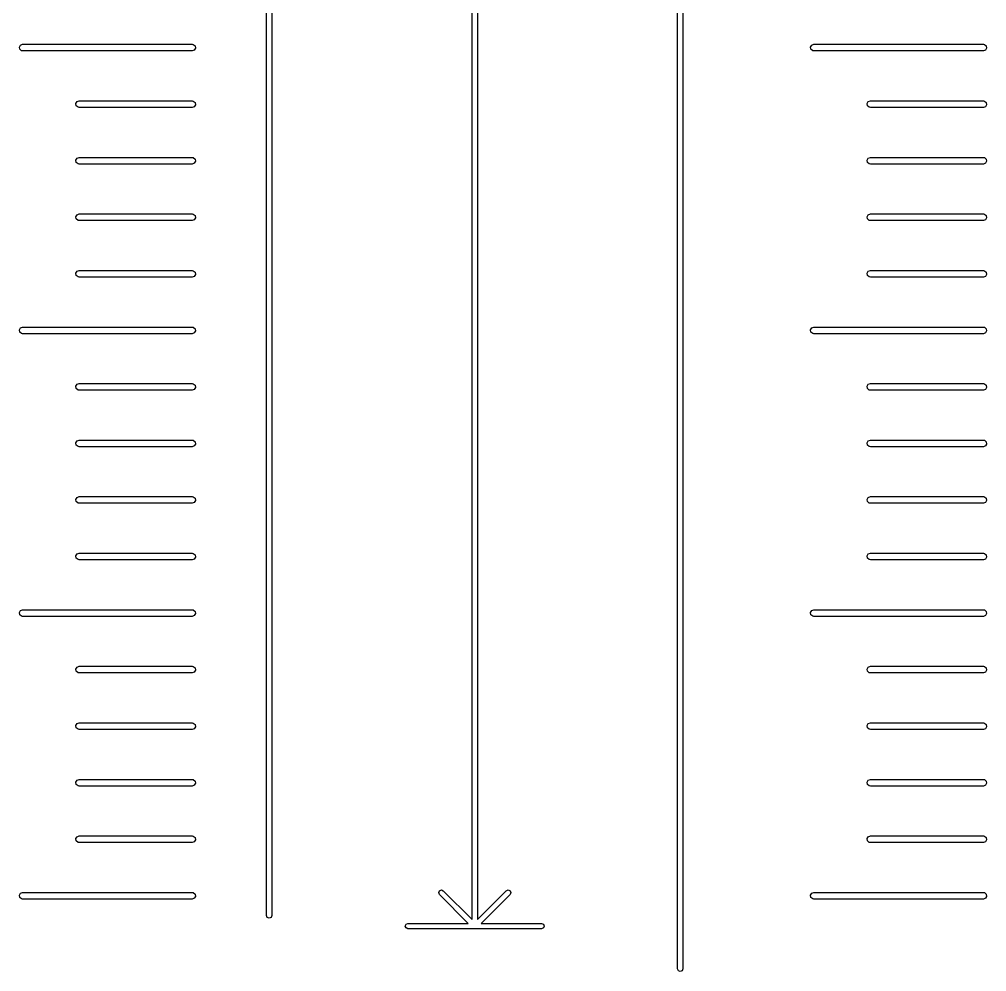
# Model space of a CAD drawing. Extents: x 2.76 to 6.37, y -5.23 to -2.48.
# Drawn here: x 2.847 to 3.703, y -4.667 to -3.825 of the extents above; entities that cross this region are included whole.
import ezdxf

# ---------------------------------------------------------------- set-up
doc = ezdxf.new("R2010")
doc.units = 0
doc.header["$MEASUREMENT"] = 0
doc.layers.add('BLACK', color=7, linetype='CONTINUOUS')

msp = doc.modelspace()

# ---------------------------------------------------------------- linework, layer by layer
at = {"layer": 'BLACK', "linetype": 'CONTINUOUS'}
for p, q in [((3.42953, -4.66472), (3.42953, -2.81713)), ((3.43425, -2.81713), (3.43425, -4.66472)), ((3.06575, -4.61748), (3.06575, -2.86437)), ((3.07047, -2.86437), (3.07047, -4.61748)), ((3.24764, -4.62107), (3.24764, -2.86082)), ((3.25236, -2.86082), (3.25236, -4.62107)), ((2.84709, -3.84949), (2.8481, -3.84774)), ((2.84744, -3.85148), (2.84709, -3.84949)), ((2.8481, -3.84774), (2.85, -3.84705)), ((2.85, -3.84705), (3, -3.84705)), ((3, -3.84705), (3.00101, -3.84723)), ((3.00101, -3.84723), (3.00256, -3.84852)), ((3.00291, -3.85051), (3.0019, -3.85226)), ((3.00256, -3.84852), (3.00291, -3.85051)), ((3.54709, -3.84949), (3.5481, -3.84774)), ((3.54744, -3.85148), (3.54709, -3.84949)), ((3.5481, -3.84774), (3.55, -3.84705)), ((3.55, -3.84705), (3.7, -3.84705)), ((3.7, -3.84705), (3.70101, -3.84723)), ((3.70101, -3.84723), (3.70256, -3.84852)), ((3.70291, -3.85051), (3.7019, -3.85226)), ((3.70256, -3.84852), (3.70291, -3.85051)), ((2.84899, -3.85277), (2.84744, -3.85148)), ((2.85, -3.85295), (2.84899, -3.85277)), ((3, -3.85295), (2.85, -3.85295)), ((3.0019, -3.85226), (3, -3.85295)), ((3.54899, -3.85277), (3.54744, -3.85148)), ((3.55, -3.85295), (3.54899, -3.85277)), ((3.7, -3.85295), (3.55, -3.85295)), ((3.7019, -3.85226), (3.7, -3.85295)), ((2.89709, -3.89949), (2.8981, -3.89774)), ((2.89744, -3.90148), (2.89709, -3.89949)), ((2.89899, -3.90277), (2.89744, -3.90148)), ((2.8981, -3.89774), (2.9, -3.89705)), ((2.9, -3.89705), (3, -3.89705)), ((3, -3.89705), (3.00101, -3.89723)), ((3.0019, -3.90226), (3, -3.90295)), ((3.00101, -3.89723), (3.00256, -3.89852)), ((3.00291, -3.90051), (3.0019, -3.90226)), ((3.00256, -3.89852), (3.00291, -3.90051)), ((3.59709, -3.89949), (3.5981, -3.89774)), ((3.59744, -3.90148), (3.59709, -3.89949)), ((3.59899, -3.90277), (3.59744, -3.90148)), ((3.5981, -3.89774), (3.6, -3.89705)), ((3.6, -3.89705), (3.7, -3.89705)), ((3.7, -3.89705), (3.70101, -3.89723)), ((3.7019, -3.90226), (3.7, -3.90295)), ((3.70101, -3.89723), (3.70256, -3.89852)), ((3.70291, -3.90051), (3.7019, -3.90226)), ((3.70256, -3.89852), (3.70291, -3.90051)), ((2.9, -3.90295), (2.89899, -3.90277)), ((3, -3.90295), (2.9, -3.90295)), ((3.6, -3.90295), (3.59899, -3.90277)), ((3.7, -3.90295), (3.6, -3.90295)), ((2.89709, -3.94949), (2.8981, -3.94774)), ((2.89744, -3.95148), (2.89709, -3.94949)), ((2.89899, -3.95277), (2.89744, -3.95148)), ((2.8981, -3.94774), (2.9, -3.94705)), ((2.9, -3.95295), (2.89899, -3.95277)), ((2.9, -3.94705), (3, -3.94705)), ((3, -3.95295), (2.9, -3.95295)), ((3, -3.94705), (3.00101, -3.94723)), ((3.0019, -3.95226), (3, -3.95295)), ((3.00101, -3.94723), (3.00256, -3.94852)), ((3.00291, -3.95051), (3.0019, -3.95226)), ((3.00256, -3.94852), (3.00291, -3.95051)), ((3.59709, -3.94949), (3.5981, -3.94774)), ((3.59744, -3.95148), (3.59709, -3.94949)), ((3.59899, -3.95277), (3.59744, -3.95148)), ((3.5981, -3.94774), (3.6, -3.94705)), ((3.6, -3.95295), (3.59899, -3.95277)), ((3.6, -3.94705), (3.7, -3.94705)), ((3.7, -3.95295), (3.6, -3.95295)), ((3.7, -3.94705), (3.70101, -3.94723)), ((3.7019, -3.95226), (3.7, -3.95295)), ((3.70101, -3.94723), (3.70256, -3.94852)), ((3.70291, -3.95051), (3.7019, -3.95226)), ((3.70256, -3.94852), (3.70291, -3.95051)), ((2.89709, -3.99949), (2.8981, -3.99774)), ((2.89744, -4.00148), (2.89709, -3.99949)), ((2.89899, -4.00277), (2.89744, -4.00148)), ((2.8981, -3.99774), (2.9, -3.99705)), ((2.9, -4.00295), (2.89899, -4.00277)), ((2.9, -3.99705), (3, -3.99705)), ((3, -4.00295), (2.9, -4.00295)), ((3, -3.99705), (3.00101, -3.99723)), ((3.0019, -4.00226), (3, -4.00295)), ((3.00101, -3.99723), (3.00256, -3.99852)), ((3.00291, -4.00051), (3.0019, -4.00226)), ((3.00256, -3.99852), (3.00291, -4.00051)), ((3.59709, -3.99949), (3.5981, -3.99774)), ((3.59744, -4.00148), (3.59709, -3.99949)), ((3.59899, -4.00277), (3.59744, -4.00148)), ((3.5981, -3.99774), (3.6, -3.99705)), ((3.6, -4.00295), (3.59899, -4.00277)), ((3.6, -3.99705), (3.7, -3.99705)), ((3.7, -4.00295), (3.6, -4.00295)), ((3.7, -3.99705), (3.70101, -3.99723)), ((3.7019, -4.00226), (3.7, -4.00295)), ((3.70101, -3.99723), (3.70256, -3.99852)), ((3.70291, -4.00051), (3.7019, -4.00226)), ((3.70256, -3.99852), (3.70291, -4.00051)), ((2.89709, -4.04949), (2.8981, -4.04774)), ((2.8981, -4.04774), (2.9, -4.04705)), ((2.9, -4.04705), (3, -4.04705)), ((3, -4.04705), (3.00101, -4.04723)), ((3.00101, -4.04723), (3.00256, -4.04852)), ((3.59709, -4.04949), (3.5981, -4.04774)), ((3.5981, -4.04774), (3.6, -4.04705)), ((3.6, -4.04705), (3.7, -4.04705)), ((3.7, -4.04705), (3.70101, -4.04723)), ((3.70101, -4.04723), (3.70256, -4.04852)), ((2.89744, -4.05148), (2.89709, -4.04949)), ((2.89899, -4.05277), (2.89744, -4.05148)), ((2.9, -4.05295), (2.89899, -4.05277)), ((3, -4.05295), (2.9, -4.05295)), ((3.0019, -4.05226), (3, -4.05295)), ((3.00291, -4.05051), (3.0019, -4.05226)), ((3.00256, -4.04852), (3.00291, -4.05051)), ((3.59744, -4.05148), (3.59709, -4.04949)), ((3.59899, -4.05277), (3.59744, -4.05148)), ((3.6, -4.05295), (3.59899, -4.05277)), ((3.7, -4.05295), (3.6, -4.05295)), ((3.7019, -4.05226), (3.7, -4.05295)), ((3.70291, -4.05051), (3.7019, -4.05226)), ((3.70256, -4.04852), (3.70291, -4.05051)), ((2.84709, -4.09949), (2.8481, -4.09774)), ((2.8481, -4.09774), (2.85, -4.09705)), ((2.85, -4.09705), (3, -4.09705)), ((3, -4.09705), (3.00101, -4.09723)), ((3.00101, -4.09723), (3.00256, -4.09852)), ((3.00256, -4.09852), (3.00291, -4.10051)), ((3.54709, -4.09949), (3.5481, -4.09774)), ((3.5481, -4.09774), (3.55, -4.09705)), ((3.55, -4.09705), (3.7, -4.09705)), ((3.7, -4.09705), (3.70101, -4.09723)), ((3.70101, -4.09723), (3.70256, -4.09852)), ((3.70256, -4.09852), (3.70291, -4.10051)), ((2.84744, -4.10148), (2.84709, -4.09949)), ((2.84899, -4.10277), (2.84744, -4.10148)), ((2.85, -4.10295), (2.84899, -4.10277)), ((3, -4.10295), (2.85, -4.10295)), ((3.0019, -4.10226), (3, -4.10295)), ((3.00291, -4.10051), (3.0019, -4.10226)), ((3.54744, -4.10148), (3.54709, -4.09949)), ((3.54899, -4.10277), (3.54744, -4.10148)), ((3.55, -4.10295), (3.54899, -4.10277)), ((3.7, -4.10295), (3.55, -4.10295)), ((3.7019, -4.10226), (3.7, -4.10295)), ((3.70291, -4.10051), (3.7019, -4.10226)), ((2.89709, -4.14949), (2.8981, -4.14774)), ((2.89744, -4.15148), (2.89709, -4.14949)), ((2.8981, -4.14774), (2.9, -4.14705)), ((2.9, -4.14705), (3, -4.14705)), ((3, -4.14705), (3.00101, -4.14723)), ((3.00101, -4.14723), (3.00256, -4.14852)), ((3.00291, -4.15051), (3.0019, -4.15226)), ((3.00256, -4.14852), (3.00291, -4.15051)), ((3.59709, -4.14949), (3.5981, -4.14774)), ((3.59744, -4.15148), (3.59709, -4.14949)), ((3.5981, -4.14774), (3.6, -4.14705)), ((3.6, -4.14705), (3.7, -4.14705)), ((3.7, -4.14705), (3.70101, -4.14723)), ((3.70101, -4.14723), (3.70256, -4.14852)), ((3.70291, -4.15051), (3.7019, -4.15226)), ((3.70256, -4.14852), (3.70291, -4.15051)), ((2.89899, -4.15277), (2.89744, -4.15148)), ((2.9, -4.15295), (2.89899, -4.15277)), ((3, -4.15295), (2.9, -4.15295)), ((3.0019, -4.15226), (3, -4.15295)), ((3.59899, -4.15277), (3.59744, -4.15148)), ((3.6, -4.15295), (3.59899, -4.15277)), ((3.7, -4.15295), (3.6, -4.15295)), ((3.7019, -4.15226), (3.7, -4.15295)), ((2.89709, -4.19949), (2.8981, -4.19774)), ((2.89744, -4.20148), (2.89709, -4.19949)), ((2.89899, -4.20277), (2.89744, -4.20148)), ((2.8981, -4.19774), (2.9, -4.19705)), ((2.9, -4.19705), (3, -4.19705)), ((3, -4.19705), (3.00101, -4.19723)), ((3.00101, -4.19723), (3.00256, -4.19852)), ((3.00291, -4.20051), (3.0019, -4.20226)), ((3.00256, -4.19852), (3.00291, -4.20051)), ((3.59709, -4.19949), (3.5981, -4.19774)), ((3.59744, -4.20148), (3.59709, -4.19949)), ((3.59899, -4.20277), (3.59744, -4.20148)), ((3.5981, -4.19774), (3.6, -4.19705)), ((3.6, -4.19705), (3.7, -4.19705)), ((3.7, -4.19705), (3.70101, -4.19723)), ((3.70101, -4.19723), (3.70256, -4.19852)), ((3.70291, -4.20051), (3.7019, -4.20226)), ((3.70256, -4.19852), (3.70291, -4.20051)), ((2.9, -4.20295), (2.89899, -4.20277)), ((3, -4.20295), (2.9, -4.20295)), ((3.0019, -4.20226), (3, -4.20295)), ((3.6, -4.20295), (3.59899, -4.20277)), ((3.7, -4.20295), (3.6, -4.20295)), ((3.7019, -4.20226), (3.7, -4.20295)), ((2.89709, -4.24949), (2.8981, -4.24774)), ((2.89744, -4.25148), (2.89709, -4.24949)), ((2.89899, -4.25277), (2.89744, -4.25148)), ((2.8981, -4.24774), (2.9, -4.24705)), ((2.9, -4.25295), (2.89899, -4.25277)), ((2.9, -4.24705), (3, -4.24705)), ((3, -4.25295), (2.9, -4.25295)), ((3, -4.24705), (3.00101, -4.24723)), ((3.0019, -4.25226), (3, -4.25295)), ((3.00101, -4.24723), (3.00256, -4.24852)), ((3.00291, -4.25051), (3.0019, -4.25226)), ((3.00256, -4.24852), (3.00291, -4.25051)), ((3.59709, -4.24949), (3.5981, -4.24774)), ((3.59744, -4.25148), (3.59709, -4.24949)), ((3.59899, -4.25277), (3.59744, -4.25148)), ((3.5981, -4.24774), (3.6, -4.24705)), ((3.6, -4.25295), (3.59899, -4.25277)), ((3.6, -4.24705), (3.7, -4.24705)), ((3.7, -4.25295), (3.6, -4.25295)), ((3.7, -4.24705), (3.70101, -4.24723)), ((3.7019, -4.25226), (3.7, -4.25295)), ((3.70101, -4.24723), (3.70256, -4.24852)), ((3.70291, -4.25051), (3.7019, -4.25226)), ((3.70256, -4.24852), (3.70291, -4.25051)), ((2.89709, -4.29949), (2.8981, -4.29774)), ((2.89744, -4.30148), (2.89709, -4.29949)), ((2.89899, -4.30277), (2.89744, -4.30148)), ((2.8981, -4.29774), (2.9, -4.29705)), ((2.9, -4.30295), (2.89899, -4.30277)), ((2.9, -4.29705), (3, -4.29705)), ((3, -4.30295), (2.9, -4.30295)), ((3, -4.29705), (3.00101, -4.29723)), ((3.0019, -4.30226), (3, -4.30295)), ((3.00101, -4.29723), (3.00256, -4.29852)), ((3.00291, -4.30051), (3.0019, -4.30226)), ((3.00256, -4.29852), (3.00291, -4.30051)), ((3.59709, -4.29949), (3.5981, -4.29774)), ((3.59744, -4.30148), (3.59709, -4.29949)), ((3.59899, -4.30277), (3.59744, -4.30148)), ((3.5981, -4.29774), (3.6, -4.29705)), ((3.6, -4.30295), (3.59899, -4.30277)), ((3.6, -4.29705), (3.7, -4.29705)), ((3.7, -4.30295), (3.6, -4.30295)), ((3.7, -4.29705), (3.70101, -4.29723)), ((3.7019, -4.30226), (3.7, -4.30295)), ((3.70101, -4.29723), (3.70256, -4.29852)), ((3.70291, -4.30051), (3.7019, -4.30226)), ((3.70256, -4.29852), (3.70291, -4.30051)), ((2.8481, -4.34774), (2.85, -4.34705)), ((2.85, -4.34705), (3, -4.34705)), ((3, -4.34705), (3.00101, -4.34723)), ((3.00101, -4.34723), (3.00256, -4.34852)), ((3.5481, -4.34774), (3.55, -4.34705)), ((3.55, -4.34705), (3.7, -4.34705)), ((3.7, -4.34705), (3.70101, -4.34723)), ((3.70101, -4.34723), (3.70256, -4.34852)), ((2.84709, -4.34949), (2.8481, -4.34774)), ((2.84744, -4.35148), (2.84709, -4.34949)), ((2.84899, -4.35277), (2.84744, -4.35148)), ((2.85, -4.35295), (2.84899, -4.35277)), ((3, -4.35295), (2.85, -4.35295)), ((3.0019, -4.35226), (3, -4.35295)), ((3.00291, -4.35051), (3.0019, -4.35226)), ((3.00256, -4.34852), (3.00291, -4.35051)), ((3.54709, -4.34949), (3.5481, -4.34774)), ((3.54744, -4.35148), (3.54709, -4.34949)), ((3.54899, -4.35277), (3.54744, -4.35148)), ((3.55, -4.35295), (3.54899, -4.35277)), ((3.7, -4.35295), (3.55, -4.35295)), ((3.7019, -4.35226), (3.7, -4.35295)), ((3.70291, -4.35051), (3.7019, -4.35226)), ((3.70256, -4.34852), (3.70291, -4.35051)), ((2.89709, -4.39949), (2.8981, -4.39774)), ((2.8981, -4.39774), (2.9, -4.39705)), ((2.9, -4.39705), (3, -4.39705)), ((3, -4.39705), (3.00101, -4.39723)), ((3.00101, -4.39723), (3.00256, -4.39852)), ((3.00256, -4.39852), (3.00291, -4.40051)), ((3.59709, -4.39949), (3.5981, -4.39774)), ((3.5981, -4.39774), (3.6, -4.39705)), ((3.6, -4.39705), (3.7, -4.39705)), ((3.7, -4.39705), (3.70101, -4.39723)), ((3.70101, -4.39723), (3.70256, -4.39852)), ((3.70256, -4.39852), (3.70291, -4.40051)), ((2.89744, -4.40148), (2.89709, -4.39949)), ((2.89899, -4.40277), (2.89744, -4.40148)), ((2.9, -4.40295), (2.89899, -4.40277)), ((3, -4.40295), (2.9, -4.40295)), ((3.0019, -4.40226), (3, -4.40295)), ((3.00291, -4.40051), (3.0019, -4.40226)), ((3.59744, -4.40148), (3.59709, -4.39949)), ((3.59899, -4.40277), (3.59744, -4.40148)), ((3.6, -4.40295), (3.59899, -4.40277)), ((3.7, -4.40295), (3.6, -4.40295)), ((3.7019, -4.40226), (3.7, -4.40295)), ((3.70291, -4.40051), (3.7019, -4.40226)), ((2.89709, -4.44949), (2.8981, -4.44774)), ((2.89744, -4.45148), (2.89709, -4.44949)), ((2.8981, -4.44774), (2.9, -4.44705)), ((2.9, -4.44705), (3, -4.44705)), ((3, -4.44705), (3.00101, -4.44723)), ((3.00101, -4.44723), (3.00256, -4.44852)), ((3.00256, -4.44852), (3.00291, -4.45051)), ((3.59709, -4.44949), (3.5981, -4.44774)), ((3.59744, -4.45148), (3.59709, -4.44949)), ((3.5981, -4.44774), (3.6, -4.44705)), ((3.6, -4.44705), (3.7, -4.44705)), ((3.7, -4.44705), (3.70101, -4.44723)), ((3.70101, -4.44723), (3.70256, -4.44852)), ((3.70256, -4.44852), (3.70291, -4.45051)), ((2.89899, -4.45277), (2.89744, -4.45148)), ((2.9, -4.45295), (2.89899, -4.45277)), ((3, -4.45295), (2.9, -4.45295)), ((3.0019, -4.45226), (3, -4.45295)), ((3.00291, -4.45051), (3.0019, -4.45226)), ((3.59899, -4.45277), (3.59744, -4.45148)), ((3.6, -4.45295), (3.59899, -4.45277)), ((3.7, -4.45295), (3.6, -4.45295)), ((3.7019, -4.45226), (3.7, -4.45295)), ((3.70291, -4.45051), (3.7019, -4.45226)), ((2.89709, -4.49949), (2.8981, -4.49774)), ((2.89744, -4.50148), (2.89709, -4.49949)), ((2.89899, -4.50277), (2.89744, -4.50148)), ((2.8981, -4.49774), (2.9, -4.49705)), ((2.9, -4.49705), (3, -4.49705)), ((3, -4.49705), (3.00101, -4.49723)), ((3.00101, -4.49723), (3.00256, -4.49852)), ((3.00291, -4.50051), (3.0019, -4.50226)), ((3.00256, -4.49852), (3.00291, -4.50051)), ((3.59709, -4.49949), (3.5981, -4.49774)), ((3.59744, -4.50148), (3.59709, -4.49949)), ((3.59899, -4.50277), (3.59744, -4.50148)), ((3.5981, -4.49774), (3.6, -4.49705)), ((3.6, -4.49705), (3.7, -4.49705)), ((3.7, -4.49705), (3.70101, -4.49723)), ((3.70101, -4.49723), (3.70256, -4.49852)), ((3.70291, -4.50051), (3.7019, -4.50226)), ((3.70256, -4.49852), (3.70291, -4.50051)), ((2.9, -4.50295), (2.89899, -4.50277)), ((3, -4.50295), (2.9, -4.50295)), ((3.0019, -4.50226), (3, -4.50295)), ((3.6, -4.50295), (3.59899, -4.50277)), ((3.7, -4.50295), (3.6, -4.50295)), ((3.7019, -4.50226), (3.7, -4.50295)), ((2.89709, -4.54949), (2.8981, -4.54774)), ((2.89744, -4.55148), (2.89709, -4.54949)), ((2.89899, -4.55277), (2.89744, -4.55148)), ((2.8981, -4.54774), (2.9, -4.54705)), ((2.9, -4.55295), (2.89899, -4.55277)), ((2.9, -4.54705), (3, -4.54705)), ((3, -4.55295), (2.9, -4.55295)), ((3, -4.54705), (3.00101, -4.54723)), ((3.0019, -4.55226), (3, -4.55295)), ((3.00101, -4.54723), (3.00256, -4.54852)), ((3.00291, -4.55051), (3.0019, -4.55226)), ((3.00256, -4.54852), (3.00291, -4.55051)), ((3.59709, -4.54949), (3.5981, -4.54774)), ((3.59744, -4.55148), (3.59709, -4.54949)), ((3.59899, -4.55277), (3.59744, -4.55148)), ((3.5981, -4.54774), (3.6, -4.54705)), ((3.6, -4.55295), (3.59899, -4.55277)), ((3.6, -4.54705), (3.7, -4.54705)), ((3.7, -4.55295), (3.6, -4.55295)), ((3.7, -4.54705), (3.70101, -4.54723)), ((3.7019, -4.55226), (3.7, -4.55295)), ((3.70101, -4.54723), (3.70256, -4.54852)), ((3.70291, -4.55051), (3.7019, -4.55226)), ((3.70256, -4.54852), (3.70291, -4.55051)), ((3.21811, -4.59724), (3.2188, -4.59557)), ((3.2188, -4.59557), (3.22047, -4.59488)), ((3.22047, -4.59488), (3.22214, -4.59557)), ((3.22214, -4.59557), (3.24764, -4.62107)), ((3.25236, -4.62107), (3.27786, -4.59557)), ((3.27786, -4.59557), (3.27953, -4.59488)), ((3.27953, -4.59488), (3.2812, -4.59557)), ((3.2812, -4.59557), (3.28189, -4.59724)), ((2.84709, -4.59949), (2.8481, -4.59774)), ((2.84744, -4.60148), (2.84709, -4.59949)), ((2.84899, -4.60277), (2.84744, -4.60148)), ((2.8481, -4.59774), (2.85, -4.59705)), ((2.85, -4.60295), (2.84899, -4.60277)), ((2.85, -4.59705), (3, -4.59705)), ((3, -4.60295), (2.85, -4.60295)), ((3, -4.59705), (3.00101, -4.59723)), ((3.0019, -4.60226), (3, -4.60295)), ((3.00101, -4.59723), (3.00256, -4.59852)), ((3.00291, -4.60051), (3.0019, -4.60226)), ((3.00256, -4.59852), (3.00291, -4.60051)), ((3.2188, -4.59891), (3.21811, -4.59724)), ((3.2443, -4.62441), (3.2188, -4.59891)), ((3.2812, -4.59891), (3.2557, -4.62441)), ((3.28189, -4.59724), (3.2812, -4.59891)), ((3.54709, -4.59949), (3.5481, -4.59774)), ((3.54744, -4.60148), (3.54709, -4.59949)), ((3.54899, -4.60277), (3.54744, -4.60148)), ((3.5481, -4.59774), (3.55, -4.59705)), ((3.55, -4.60295), (3.54899, -4.60277)), ((3.55, -4.59705), (3.7, -4.59705)), ((3.7, -4.60295), (3.55, -4.60295)), ((3.7, -4.59705), (3.70101, -4.59723)), ((3.7019, -4.60226), (3.7, -4.60295)), ((3.70101, -4.59723), (3.70256, -4.59852)), ((3.70291, -4.60051), (3.7019, -4.60226)), ((3.70256, -4.59852), (3.70291, -4.60051)), ((3.06644, -4.61915), (3.06575, -4.61748)), ((3.06811, -4.61984), (3.06644, -4.61915)), ((3.06978, -4.61915), (3.06811, -4.61984)), ((3.07047, -4.61748), (3.06978, -4.61915)), ((3.18858, -4.62677), (3.18927, -4.6251)), ((3.18927, -4.62844), (3.18858, -4.62677)), ((3.18927, -4.6251), (3.19094, -4.62441)), ((3.19094, -4.62913), (3.18927, -4.62844)), ((3.19094, -4.62441), (3.2443, -4.62441)), ((3.30906, -4.62913), (3.19094, -4.62913)), ((3.2557, -4.62441), (3.30906, -4.62441)), ((3.30906, -4.62441), (3.31073, -4.6251)), ((3.31073, -4.62844), (3.30906, -4.62913)), ((3.31073, -4.6251), (3.31142, -4.62677)), ((3.31142, -4.62677), (3.31073, -4.62844)), ((3.43022, -4.66639), (3.42953, -4.66472)), ((3.43189, -4.66709), (3.43022, -4.66639)), ((3.43356, -4.66639), (3.43189, -4.66709)), ((3.43425, -4.66472), (3.43356, -4.66639))]:
    msp.add_line(p, q, dxfattribs=at)

doc.saveas('drawing.dxf')
